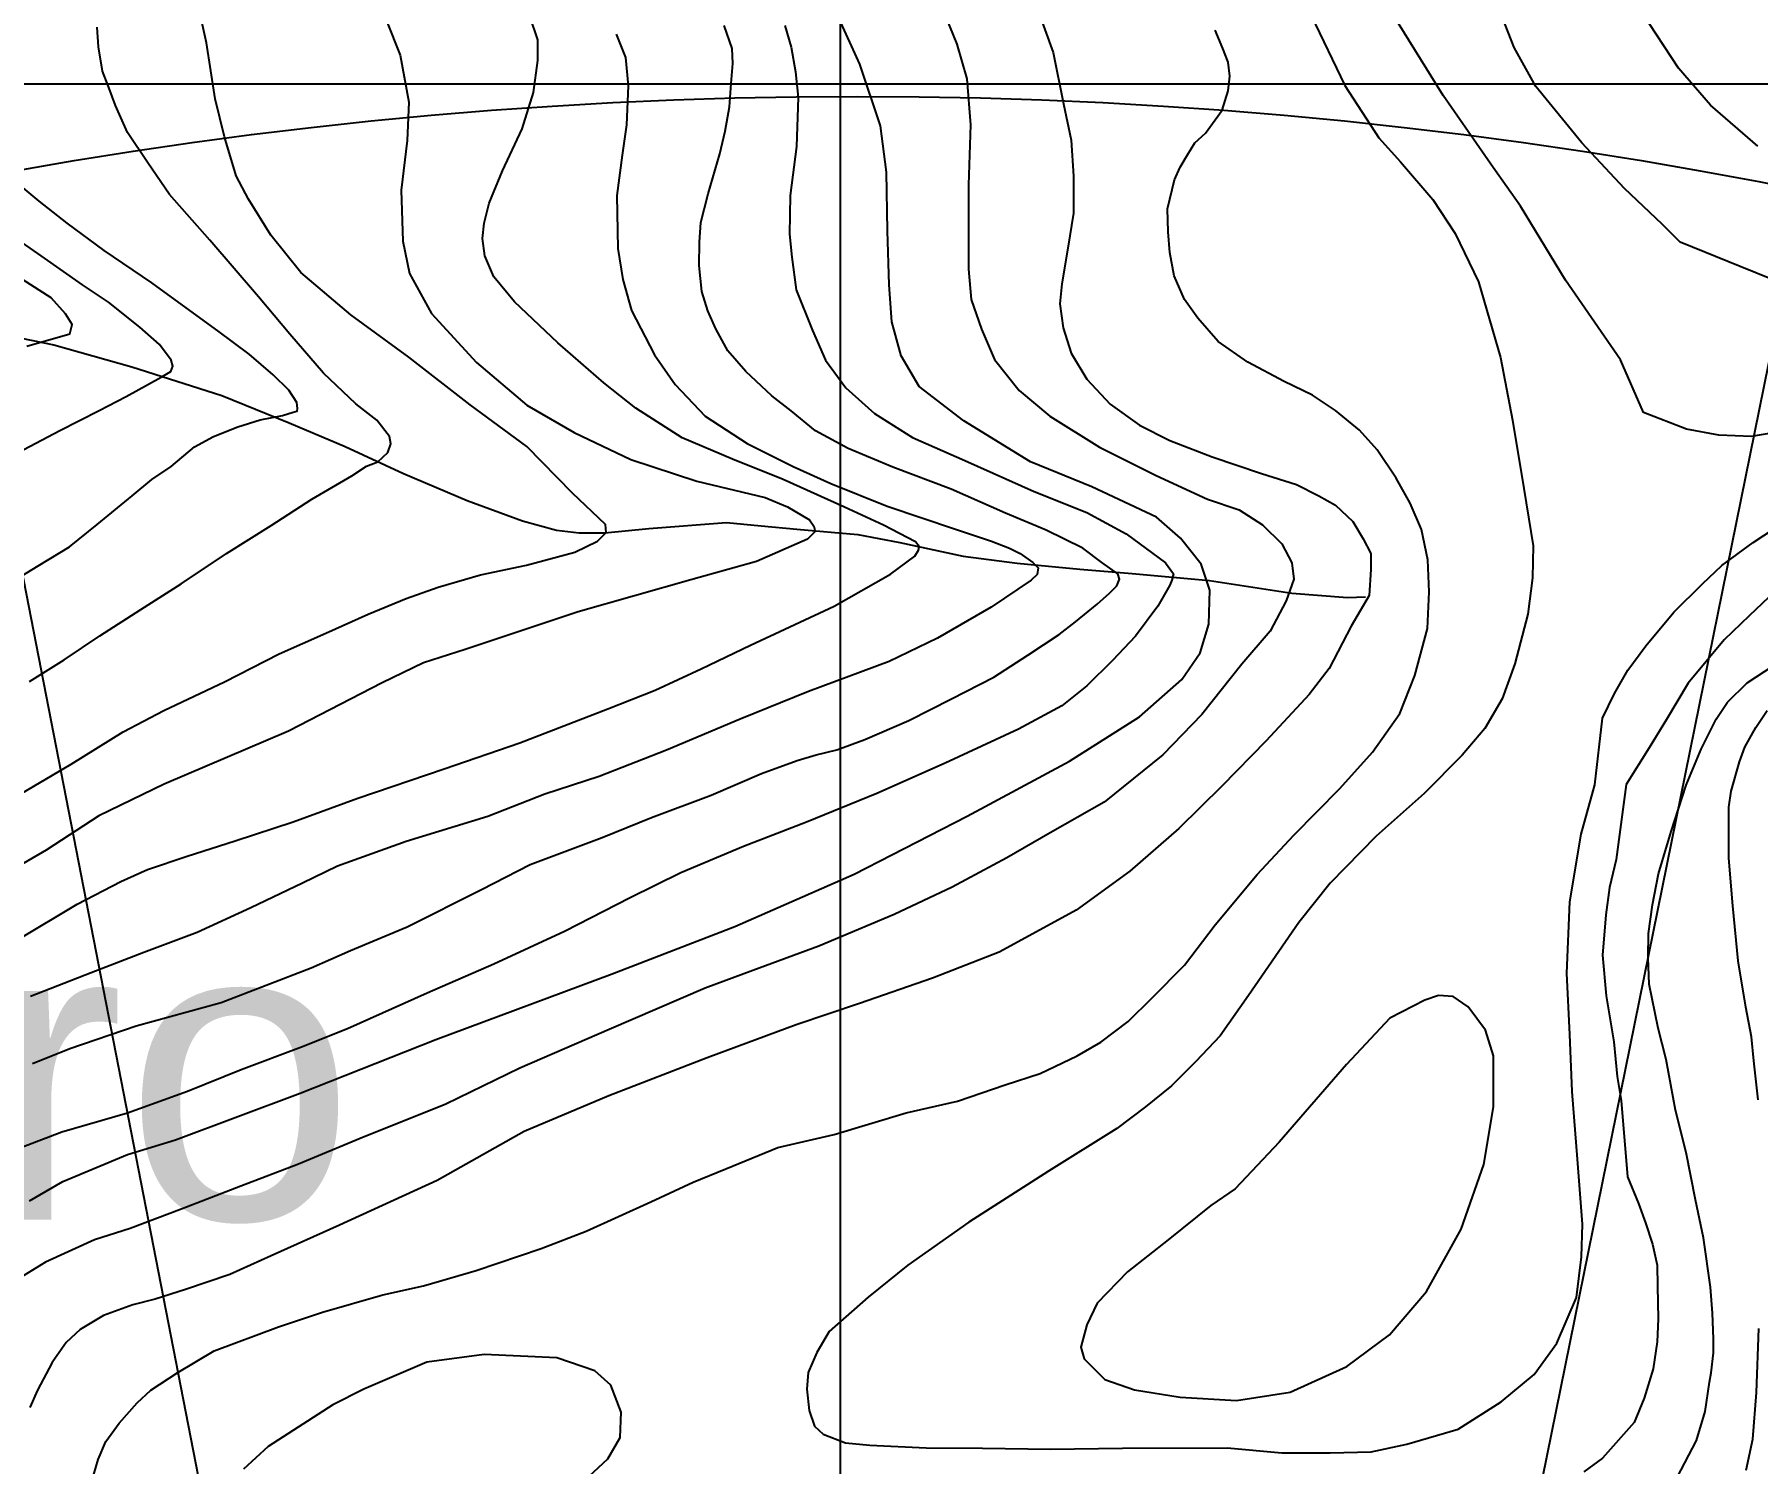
# Model space of a CAD drawing. Header units: millimetres. Extents: x 548366 to 1117317, y 7446967 to 14899125.
# Drawn here: x 554190.8 to 554552.7, y 7456125.3 to 7456425.4 of the extents above; entities that cross this region are included whole.
import ezdxf

# ---------------------------------------------------------------- set-up
doc = ezdxf.new("R2010")
doc.units = ezdxf.units.MM
doc.header["$MEASUREMENT"] = 0
for name, color, linetype in [('CURVA_INTERMEDIÁRIA', 32, 'Continuous'), ('CURVA_MESTRA', 36, 'Continuous'), ('MALHA_TM', 8, 'Continuous'), ('RADIAIS', 222, 'Continuous'), ('RIO_PERMANENTE', 4, 'Continuous'), ('TXT_TOPÔNIMOS_2', 8, 'Continuous')]:
    doc.layers.add(name, color=color, linetype=linetype)
doc.styles.add('TXT_BAIRROS', font='ARIAL.TTF', dxfattribs={"height": 25})

msp = doc.modelspace()

# ---------------------------------------------------------------- linework, layer by layer
at = {"layer": 'CURVA_INTERMEDIÁRIA'}
for points, elevation in [([(554562.56, 7456371.2), (554549.01, 7456376.65), (554536.41, 7456381.79), (554532.63, 7456385.57), (554524.74, 7456393.04), (554515.79, 7456402.65), (554506.12, 7456414.48), (554501.57, 7456422.66), (554496.56, 7456435.6)], 260), ([(554186.75, 7456265.24), (554198.47, 7456272.15), (554209.39, 7456278.97), (554217.93, 7456283.41), (554230.67, 7456289.43), (554242.16, 7456295.34), (554252.01, 7456299.65), (554260.89, 7456303.63), (554268.85, 7456306.93), (554275.56, 7456309.31), (554284.44, 7456311.93), (554294.11, 7456313.97), (554304.24, 7456316.7), (554309.02, 7456318.98), (554310.84, 7456320.8), (554310.72, 7456322.46), (554303.78, 7456329.06), (554294.22, 7456338.83), (554282.28, 7456347.59), (554269.42, 7456357.59), (554257.24, 7456366.53), (554246.71, 7456375.39), (554240.45, 7456383.24), (554235.74, 7456390.82), (554233.17, 7456395.72), (554230.66, 7456403.91), (554228.73, 7456411.87), (554226.91, 7456423.65), (554224.75, 7456433.42)], 140), ([(554401.24, 7456431.29), (554404.77, 7456421.63), (554406.93, 7456410.83), (554408.52, 7456403.21), (554408.98, 7456395.63), (554408.98, 7456387.89), (554407.84, 7456380.5), (554406.59, 7456373), (554406.13, 7456368.79), (554406.82, 7456363.79), (554408.52, 7456358.45), (554411.82, 7456352.99), (554416.72, 7456347.76), (554422.86, 7456343.35), (554429.23, 7456340.1), (554438.16, 7456336.7), (554448.49, 7456333.17), (554455.86, 7456330.91), (554460.53, 7456328.51), (554464.06, 7456326.52), (554467.7, 7456323.11), (554469.86, 7456319.47), (554471.45, 7456316.4), (554471.46, 7456313.04), (554471.11, 7456307.58), (554467.36, 7456301.1), (554462.69, 7456292.23), (554458.48, 7456286.77), (554449.49, 7456277.04), (554440.16, 7456267.49), (554431.17, 7456258.62), (554420.82, 7456249.64), (554409.55, 7456241.45), (554401.24, 7456236.9), (554393.42, 7456232.65), (554379.43, 7456227.19), (554364.06, 7456221.85), (554350.75, 7456217.41), (554332.09, 7456210.48), (554311.41, 7456202.48), (554293.66, 7456194.97), (554275.34, 7456184.74), (554254.86, 7456175.31), (554240.46, 7456168.86), (554231.81, 7456164.99), (554222.48, 7456161.81), (554216.11, 7456159.77), (554211.44, 7456158.63), (554205.3, 7456156.36), (554200.41, 7456153.4), (554197.45, 7456150.67), (554194.49, 7456146.47), (554191.42, 7456140.67), (554189.83, 7456137.03)], 220), ([(554187.32, 7456235.35), (554199.72, 7456242.74), (554208.94, 7456247.51), (554214.51, 7456250.01), (554222.82, 7456252.85), (554232.95, 7456256.04), (554245.12, 7456260.02), (554258.72, 7456265.02), (554276.81, 7456271.16), (554292.74, 7456276.62), (554311.18, 7456283.78), (554321.16, 7456287.72), (554330.83, 7456292.15), (554341.19, 7456297.15), (554358.71, 7456305.34), (554370.55, 7456312.05), (554375.67, 7456315.8), (554376.47, 7456317.09), (554376.59, 7456317.84), (554375.85, 7456318.83), (554369.11, 7456322.32), (554360.93, 7456326.11), (554348, 7456331.96), (554337.39, 7456336.2), (554326.79, 7456340.68), (554317.06, 7456346.9), (554310.38, 7456352.21), (554300.71, 7456360.62), (554291.61, 7456369.26), (554287.28, 7456374.49), (554285.35, 7456378.92), (554284.89, 7456382.56), (554285.23, 7456385.74), (554286.26, 7456389.95), (554289.1, 7456396.77), (554293.2, 7456405.59), (554295.59, 7456413.21), (554296.5, 7456419.92), (554296.5, 7456424.24), (554294.79, 7456429.24)], 160), ([(554381.58, 7456430.53), (554384.54, 7456423.37), (554386.59, 7456416.1), (554387.39, 7456406.43), (554386.93, 7456393.83), (554386.93, 7456376.09), (554387.5, 7456369.72), (554389.66, 7456363.47), (554392.39, 7456357.1), (554397.6, 7456350.63), (554404.01, 7456345.22), (554414.49, 7456338.72), (554426.39, 7456332.78), (554437.15, 7456327.83), (554443.81, 7456325.57), (554448.69, 7456322.43), (554452.79, 7456318.45), (554454.84, 7456314.4), (554455.3, 7456310.99), (554453.7, 7456306.44), (554450.29, 7456300.08), (554444.37, 7456293.14), (554435.95, 7456282.57), (554427.76, 7456274.08), (554415.47, 7456264.19), (554404.09, 7456257.71), (554395.02, 7456252.48), (554383.52, 7456246.34), (554371.35, 7456240.54), (554355.53, 7456233.95), (554341.64, 7456228.83), (554331.63, 7456225.08), (554311.52, 7456216.41), (554292.75, 7456208.28), (554277.16, 7456200.77), (554259.18, 7456193.5), (554246.26, 7456188.16), (554234.09, 7456183.5), (554221.8, 7456178.73), (554210.88, 7456174.64), (554203.37, 7456172.25), (554193.13, 7456167.59), (554187.66, 7456164.18)], 210), ([(554458.94, 7456429.36), (554465.99, 7456414.7), (554473.16, 7456403.67), (554477.67, 7456398.67), (554484.5, 7456390.72), (554489.16, 7456383.59), (554494.05, 7456373.47), (554498.72, 7456357.55), (554501.22, 7456344.39), (554503.61, 7456330.06), (554505.55, 7456318.01), (554505.43, 7456311.3), (554504.41, 7456303.68), (554501.68, 7456293.25), (554499.06, 7456285.86), (554495.42, 7456279.61), (554490.64, 7456274.04), (554482.67, 7456265.97), (554472.59, 7456257.03), (554462.92, 7456247.13), (554456.32, 7456238.89), (554445.74, 7456223.54), (554439.82, 7456215.07), (554434.7, 7456209.73), (554429.58, 7456204.61), (554424.11, 7456200.18), (554418.08, 7456195.63), (554403.74, 7456186.65), (554387.02, 7456175.96), (554374.19, 7456166.9), (554365.89, 7456160.19), (554357.69, 7456153.03), (554355.07, 7456148.59), (554353.25, 7456144.39), (554353.03, 7456140.86), (554353.48, 7456136.43), (554354.62, 7456133.13), (554356.4, 7456131.41), (554361.11, 7456129.6), (554366.23, 7456129.15), (554378.06, 7456128.58), (554389.9, 7456128.47), (554404.2, 7456128.3), (554419.33, 7456128.53), (554441.28, 7456128.58), (554452.79, 7456127.51), (554462.93, 7456127.52), (554471.52, 7456127.74), (554479.03, 7456129.33), (554489.84, 7456132.52), (554498.83, 7456138.2), (554505.78, 7456143.97), (554510.56, 7456150.57), (554514.65, 7456160.12), (554515.68, 7456168.65), (554515.9, 7456175.53), (554514.88, 7456189.17), (554513.74, 7456203.38), (554513.28, 7456215.4), (554512.6, 7456228.25), (554513.28, 7456243.25), (554515.67, 7456257.44), (554518.13, 7456266.52), (554518.52, 7456267.8), (554520.13, 7456281.81), (554522.66, 7456287.02), (554525.47, 7456291.89), (554529.25, 7456297.03), (554535.13, 7456304.06), (554541.12, 7456310.04), (554545.16, 7456313.87), (554551.78, 7456318.7), (554558.5, 7456323.1)], 240), ([(554552.73, 7456401.96), (554542.81, 7456410.54), (554536.09, 7456418.3), (554528.43, 7456429.94)], 270), ([(554348.35, 7456427.24), (554349.72, 7456422.69), (554350.63, 7456417.57), (554351.2, 7456412.12), (554350.85, 7456401.89), (554349.49, 7456391.55), (554349.38, 7456383.48), (554349.83, 7456378.59), (554350.74, 7456371.77), (554354.16, 7456363.24), (554356.89, 7456356.99), (554361.21, 7456351.19), (554367.22, 7456345.77), (554375.17, 7456340.73), (554386.22, 7456335.91), (554400.78, 7456329.4), (554411.83, 7456325.01), (554420.1, 7456320.51), (554428.33, 7456314.4), (554430.03, 7456312.13), (554429.69, 7456310.76), (554429.24, 7456309.74), (554426.73, 7456305.31), (554422.07, 7456299.05), (554417.17, 7456293.94), (554411.83, 7456288.59), (554406.59, 7456284.39), (554397.49, 7456279.5), (554382.04, 7456272.38), (554367.7, 7456266.01), (554352.91, 7456259.98), (554339.71, 7456254.87), (554326.51, 7456249.3), (554315.93, 7456244.07), (554302.07, 7456236.99), (554287.28, 7456230.16), (554273.29, 7456224.03), (554256.5, 7456216.58), (554246.83, 7456212.72), (554234.2, 7456207.94), (554222.94, 7456203.4), (554210.31, 7456198.85), (554196.54, 7456194.87), (554187.89, 7456191.57)], 190), ([(554189.71, 7456289.54), (554196.99, 7456294.09), (554204.5, 7456299.09), (554213.15, 7456304.66), (554221.57, 7456310.01), (554231.13, 7456316.37), (554240.46, 7456322.28), (554249.05, 7456327.81), (554257.47, 7456332.69), (554260.54, 7456334.74), (554262.93, 7456335.65), (554264.98, 7456337.58), (554265.66, 7456339.4), (554265.32, 7456340.99), (554262.7, 7456344.4), (554258.27, 7456347.81), (554251.49, 7456354.25), (554244.44, 7456362.43), (554237.84, 7456370.28), (554227.6, 7456382.21), (554219.17, 7456391.75), (554214.62, 7456398.45), (554210.29, 7456404.82), (554207.79, 7456410.5), (554206.43, 7456414.25), (554205.06, 7456417.67), (554204.26, 7456422.78), (554203.92, 7456426.94)], 130), ([(554312.96, 7456425.42), (554314.9, 7456420.53), (554315.47, 7456414.62), (554315.13, 7456406.43), (554314.22, 7456400.07), (554313.08, 7456391.55), (554313.3, 7456380.41), (554314.33, 7456373.93), (554316.15, 7456367.45), (554321.04, 7456358.13), (554325.37, 7456351.87), (554331.64, 7456345.21), (554340.5, 7456339.48), (554350.1, 7456334.63), (554358.01, 7456331.07), (554369.87, 7456326.33), (554384.21, 7456321.49), (554391.81, 7456319), (554395.55, 7456317.54), (554397.83, 7456316.4), (554400.45, 7456314.52), (554401.58, 7456313.38), (554401.36, 7456312.01), (554400.1, 7456310.76), (554391.71, 7456305.11), (554380.45, 7456298.63), (554370.32, 7456293.74), (554353.36, 7456287.38), (554339.03, 7456281.58), (554323.55, 7456275.1), (554309.36, 7456269.57), (554297.98, 7456265.82), (554286.03, 7456261.16), (554268.85, 7456255.93), (554254.45, 7456250.69), (554247.06, 7456247.17), (554236.25, 7456241.94), (554224.98, 7456236.82), (554213.72, 7456232.62), (554202.68, 7456228.3), (554189.94, 7456223.34)], 170), ([(554190.39, 7456209.25), (554198.24, 7456212.43), (554212.13, 7456217.2), (554229.99, 7456222.09), (554248.88, 7456229.37), (554257.13, 7456233.01), (554269.08, 7456238.01), (554284.67, 7456245.85), (554294.91, 7456251.04), (554310.04, 7456256.73), (554320.36, 7456260.94), (554332.88, 7456265.6), (554343.46, 7456270.15), (554350.97, 7456272.88), (554354.96, 7456274.13), (554359.28, 7456275.15), (554365.2, 7456277.31), (554374.42, 7456281.29), (554383.41, 7456285.84), (554392.28, 7456290.39), (554399.42, 7456295.07), (554406.02, 7456299.39), (554409.44, 7456302.01), (554413.99, 7456305.76), (554416.6, 7456308.03), (554418.08, 7456309.63), (554418.65, 7456310.99), (554418.31, 7456312.13), (554414.95, 7456314.5), (554410.97, 7456317.5), (554403.29, 7456321.29), (554394.72, 7456324.85), (554383.34, 7456329.89), (554371.1, 7456334.49), (554361.65, 7456338.46), (554354.84, 7456342.13), (554349.72, 7456346.34), (554345.62, 7456349.49), (554340.16, 7456354.6), (554336.4, 7456358.92), (554333.9, 7456363.58), (554332.19, 7456367.34), (554330.94, 7456371.43), (554330.37, 7456376.89), (554330.49, 7456381.77), (554330.71, 7456385.87), (554332.31, 7456391.89), (554334.7, 7456400.3), (554335.83, 7456405.07), (554336.75, 7456410.19), (554337.09, 7456415.07), (554337.43, 7456419.28), (554337.31, 7456422.46), (554335.61, 7456427.24)], 180), ([(554202.68, 7456121.11), (554204.16, 7456126.12), (554205.76, 7456129.87), (554208.6, 7456133.73), (554212.36, 7456138.05), (554215.2, 7456140.67), (554220.89, 7456144.42), (554228.51, 7456148.97), (554242.05, 7456153.97), (554251.27, 7456157.04), (554263.96, 7456160.68), (554272.49, 7456162.61), (554283.53, 7456165.79), (554297.18, 7456170.45), (554306.63, 7456174.09), (554320.25, 7456180.26), (554329.13, 7456184.35), (554337.55, 7456187.76), (554346.88, 7456191.63), (554358.71, 7456194.36), (554373.85, 7456198.9), (554384.66, 7456201.4), (554394.68, 7456204.82), (554402.04, 7456207.17), (554409.78, 7456210.92), (554414.78, 7456213.76), (554420.47, 7456218.08), (554425.48, 7456222.97), (554432.31, 7456229.9), (554438.8, 7456238.43), (554447.56, 7456248.95), (554455.3, 7456257.25), (554464.97, 7456267.03), (554471.8, 7456274.65), (554477.55, 7456282.79), (554480.74, 7456290.75), (554483.36, 7456300.61), (554483.7, 7456308.35), (554483.47, 7456315.05), (554482.11, 7456321.42), (554479.72, 7456326.99), (554476.76, 7456332.22), (554472.77, 7456338.13), (554469.06, 7456342.3), (554464.06, 7456346.4), (554459.21, 7456349.65), (554453.24, 7456352.51), (554445.62, 7456356.59), (554439.43, 7456360.89), (554435.15, 7456365.84), (554432.31, 7456369.7), (554430.14, 7456374.71), (554429.23, 7456379.59), (554428.89, 7456383.91), (554428.78, 7456388.8), (554430.26, 7456394.83), (554431.4, 7456397.53), (554432.99, 7456400.14), (554434.47, 7456402.64), (554436.74, 7456404.69), (554440.27, 7456409.47), (554441.52, 7456413.56), (554441.87, 7456416.63), (554441.52, 7456419.58), (554440.39, 7456422.43), (554438.79, 7456426.29)], 230), ([(554176.17, 7456304.39), (554191.53, 7456313.82), (554198.13, 7456317.8), (554203.93, 7456322.46), (554211.33, 7456328.49), (554215.42, 7456331.9), (554219.52, 7456334.63), (554224.41, 7456338.79), (554228.39, 7456340.95), (554233.51, 7456342.99), (554238.18, 7456344.47), (554242.84, 7456345.38), (554245.11, 7456346.04), (554245.94, 7456346.29), (554246.03, 7456346.87), (554245.86, 7456348.12), (554244.21, 7456350.72), (554240.91, 7456353.91), (554235.9, 7456358.23), (554229.3, 7456363.12), (554223.39, 7456367.44), (554215.42, 7456373.23), (554205.41, 7456380.05), (554197.67, 7456385.74), (554191.75, 7456390.38), (554186.74, 7456394.59)], 120), ([(554188.57, 7456338.22), (554196.08, 7456342.2), (554204.38, 7456346.4), (554210.07, 7456349.36), (554214.74, 7456351.98), (554217.36, 7456353.45), (554219.4, 7456354.59), (554219.86, 7456355.73), (554219.52, 7456356.98), (554217.01, 7456360.27), (554212.92, 7456363.91), (554206.32, 7456369.14), (554200.86, 7456372.78), (554192.21, 7456378.92), (554186.63, 7456382.78)], 110), ([(554556.36, 7456308.46), (554550.9, 7456303.32), (554545.65, 7456298.28), (554538.09, 7456289.15), (554533.58, 7456281.5), (554529.91, 7456275.55), (554525.08, 7456267.89), (554522.96, 7456252.12), (554521.59, 7456246.21), (554520.79, 7456240.53), (554520.11, 7456232), (554520.91, 7456223.47), (554522.5, 7456213.81), (554523.19, 7456206.57), (554524.05, 7456201.5), (554525.38, 7456185.47), (554527.69, 7456179.91), (554529.16, 7456175.82), (554530.63, 7456171.31), (554531.58, 7456166.9), (554531.68, 7456162.5), (554531.79, 7456155.68), (554531.58, 7456150.85), (554530.74, 7456145.19), (554528.84, 7456139.02), (554526.74, 7456133.88), (554520.13, 7456126.38), (554516.2, 7456123.54)], 230), ([(554535.78, 7456122.33), (554539.88, 7456130.09), (554541.66, 7456136.17), (554542.62, 7456142.35), (554542.93, 7456144.34), (554543.45, 7456148.54), (554543.45, 7456151.47), (554543.24, 7456156.82), (554542.83, 7456162.28), (554541.36, 7456172.67), (554539.68, 7456180.64), (554537.68, 7456190.59), (554535.47, 7456199.5), (554533.48, 7456210.1), (554531.8, 7456216.71), (554529.91, 7456225.94), (554529.7, 7456231.5), (554529.79, 7456236.61), (554530.63, 7456242.59), (554531.89, 7456249.09), (554534.52, 7456258.01), (554537.69, 7456267.73), (554540.84, 7456275.29), (554543.99, 7456281.58), (554546.41, 7456285.15), (554550.5, 7456289.24), (554555.96, 7456292.81)], 220), ([(554552.85, 7456201.68), (554551.94, 7456209.84), (554551.45, 7456214.86), (554550.21, 7456221.12), (554548.64, 7456230.83), (554547.49, 7456242.36), (554546.66, 7456252.41), (554546.66, 7456263.12), (554547.16, 7456266.48), (554548.89, 7456272.66), (554550.04, 7456275.7), (554552.35, 7456279.82), (554554.74, 7456283.45)], 210), ([(554550.29, 7456123.88), (554551.69, 7456130.38), (554552.44, 7456140.19), (554552.93, 7456153.61)], 210), ([(554306.29, 7456121.73), (554311.18, 7456126.28), (554313.8, 7456130.71), (554314.02, 7456136.06), (554311.86, 7456141.74), (554308.45, 7456144.76), (554300.5, 7456147.5), (554285.24, 7456148.17), (554273.18, 7456146.58), (554259.98, 7456140.9), (554253.43, 7456137.6)], 240), ([(554253.43, 7456137.6), (554239.89, 7456128.84), (554234.66, 7456124.07)], 240)]:
    msp.add_lwpolyline(points, dxfattribs=dict(at, elevation=elevation))
at = {"layer": 'CURVA_MESTRA'}
for points, elevation in [([(554264.75, 7456428.22), (554267.6, 7456421.05), (554269.42, 7456411.16), (554269.07, 7456403.09), (554267.82, 7456392.68), (554268.17, 7456381.99), (554269.53, 7456375.17), (554274.2, 7456366.76), (554283.64, 7456356.53), (554294.22, 7456347.55), (554304.1, 7456341.78), (554316.03, 7456336.16), (554329.91, 7456331.61), (554344.23, 7456328.14), (554348.93, 7456326.22), (554353.59, 7456323.49), (554354.5, 7456322.12), (554354.73, 7456320.99), (554353.14, 7456319.39), (554342.44, 7456314.73), (554328.62, 7456310.84), (554304.98, 7456304.13), (554281.25, 7456296.24), (554272.49, 7456293.4), (554263.79, 7456289.2), (554244.1, 7456279.09), (554218.04, 7456267.97), (554204.27, 7456261.27), (554193.24, 7456254.1), (554178.1, 7456245.35)], 150), ([(554189.71, 7456180.43), (554196.77, 7456184.53), (554210.31, 7456190.19), (554220.43, 7456193.28), (554246.6, 7456203.06), (554275.11, 7456214.3), (554312.09, 7456228.12), (554337.89, 7456238.04), (554362.92, 7456249.07), (554386.71, 7456261.24), (554408.18, 7456272.79), (554422.86, 7456282.11), (554431.74, 7456289.96), (554435.61, 7456295.53), (554437.43, 7456301.55), (554437.66, 7456308.72), (554435.84, 7456314.17), (554431.51, 7456319.59), (554426.42, 7456324.03), (554412.89, 7456330.36), (554399.99, 7456335.64), (554385.96, 7456344.24), (554376.57, 7456351.48), (554372.82, 7456357.9), (554370.89, 7456365.06), (554370.32, 7456372.79), (554369.98, 7456384.16), (554369.75, 7456396.44), (554368.49, 7456406.2), (554364.17, 7456419.17), (554359.5, 7456429.28)], 200), ([(554562.82, 7456342.94), (554551.42, 7456340.95), (554544.59, 7456341.26), (554537.77, 7456342.52), (554528.74, 7456345.99), (554523.93, 7456357.05), (554512.38, 7456373.81), (554502.93, 7456389.35), (554497.13, 7456397.42), (554486.66, 7456412.54), (554476.02, 7456429.75)], 250), ([(554189.19, 7456359.92), (554198.24, 7456362.55), (554198.69, 7456364.48), (554197.33, 7456366.75), (554194.26, 7456370.05), (554188.23, 7456373.92)], 100), ([(554437.88, 7456179.43), (554428.89, 7456172.27), (554420.36, 7456165.52), (554413.98, 7456158.93), (554411.82, 7456154.38), (554410.57, 7456149.68), (554411.25, 7456147.29), (554415.62, 7456142.91), (554421.8, 7456140.77), (554431.4, 7456139.18), (554443.23, 7456138.5), (554454.5, 7456140.24), (554466.45, 7456145.66), (554475.39, 7456152.27), (554483.13, 7456161.37), (554490.41, 7456174.51), (554495.19, 7456188.04), (554497.24, 7456200.2), (554497.24, 7456210.89), (554495.53, 7456216.31), (554491.89, 7456221.2), (554488.76, 7456223.32), (554485.67, 7456223.55), (554482.81, 7456222.61), (554475.45, 7456218.81), (554466.33, 7456209.04), (554452.22, 7456192.79), (554443, 7456182.95), (554437.88, 7456179.43)], 250)]:
    msp.add_lwpolyline(points, dxfattribs=dict(at, elevation=elevation))
at = {"layer": 'MALHA_TM'}
for points in [[(554360, 7460415), (554360, 7450410)], [(549360, 7456415), (559365, 7456415)]]:
    msp.add_lwpolyline(points, dxfattribs=at)
at = {"layer": 'RADIAIS', "linetype": 'Continuous', "ltscale": 2.5}
for points in [[(553406.38, 7460318.41), (555321.05, 7450507.1)], [(555356.57, 7460311.34), (553370.87, 7450514.17)]]:
    msp.add_lwpolyline(points, dxfattribs=at)
for radius in [4998.2, 3998.56, 2998.91, 1999.28, 999.64]:
    msp.add_circle((554363.71, 7455412.75), radius, dxfattribs=at)
at = {"layer": 'RIO_PERMANENTE', "ltscale": 2.5}
msp.add_lwpolyline([(554182.89, 7456362.68), (554194.82, 7456360.2), (554211.22, 7456355.59), (554230.11, 7456349.55), (554244.26, 7456343.83), (554256.03, 7456338.86), (554268.32, 7456333.18), (554281.69, 7456327.49), (554293.27, 7456323.23), (554300.4, 7456321.28), (554305.21, 7456320.75), (554310.56, 7456320.76), (554319.82, 7456321.65), (554336.13, 7456322.9), (554343.44, 7456322.19), (554350.88, 7456321.49), (554363.72, 7456320.41), (554372.54, 7456318.67), (554385.85, 7456315.8), (554397.19, 7456314.36), (554410.32, 7456313.1), (554421.3, 7456312.2), (554437.58, 7456310.73), (554454.85, 7456308.03), (554466.55, 7456307.13), (554470.32, 7456307.31)], dxfattribs=at)

# ---------------------------------------------------------------- texts
at = {"layer": 'TXT_TOPÔNIMOS_2', "style": 'TXT_BAIRROS'}
msp.add_text('Morro', height=62.5, dxfattribs=at).set_placement((554030.24, 7456176.51))

doc.saveas('drawing.dxf')
